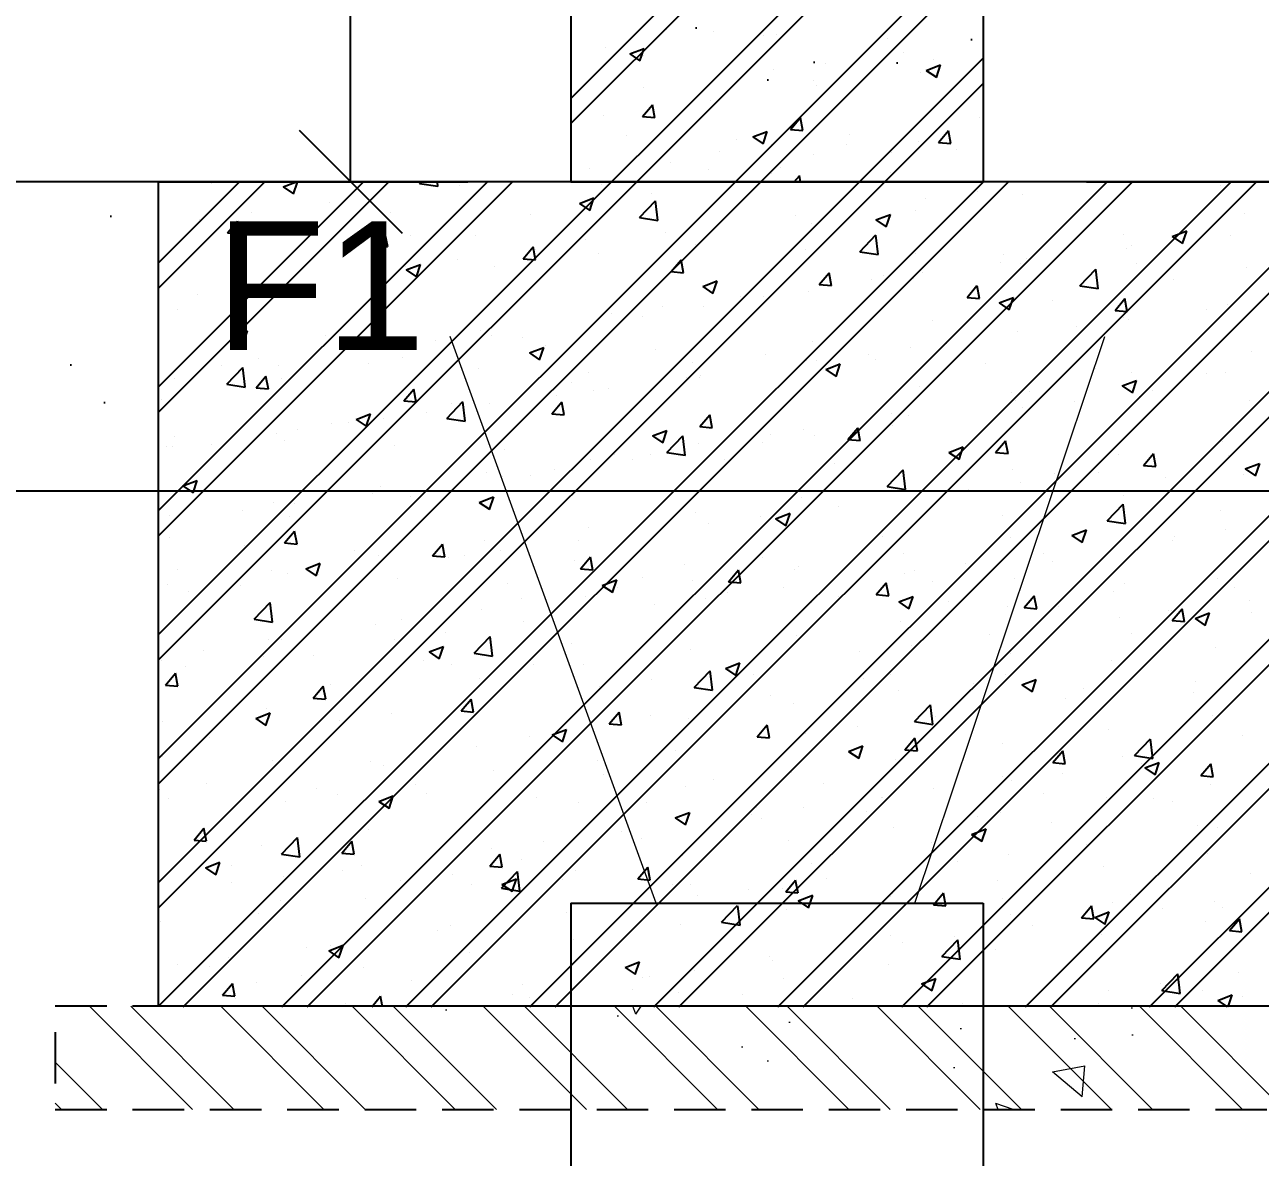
# Model space of a CAD drawing. Extents: x -1041800 to 1211622, y -13029 to 106851.
# Drawn here: x 100373 to 101571, y 12722 to 13821 of the extents above; entities that cross this region are included whole.
import ezdxf

# ---------------------------------------------------------------- set-up
doc = ezdxf.new("R2010")
doc.units = 0
doc.header["$MEASUREMENT"] = 0
doc.linetypes.add('HIDDEN', pattern=[0.375, 0.25, -0.125])
doc.layers.get('0').update_dxf_attribs({"lineweight": 5})
for name, color, linetype in [('CONCRETE', 2, 'Continuous'), ('Dimension', 14, 'Continuous'), ('Hatch', 250, 'Continuous'), ('HIDDEN', 8, 'HIDDEN'), ('VAN', 7, 'Continuous')]:
    doc.layers.add(name, color=color, linetype=linetype)
doc.layers.add('Hacht', color=251, linetype='Continuous', lineweight=9)
doc.layers.add('Rebar', color=10, linetype='Continuous', lineweight=20)
doc.styles.add('Arial_1', font='arial.ttf', dxfattribs={"height": 45})
doc.styles.get("Standard").update_dxf_attribs({"font": 'arial.ttf'})
doc.dimstyles.new('TL100', dxfattribs={"dimscale": 0, "dimtxt": 200, "dimasz": 100, "dimexe": 50, "dimexo": 50, "dimgap": 50, "dimtad": 1, "dimdec": 0, "dimtxsty": 'Standard', "dimblk": 'OBLIQUE', "dimcen": 2.5, "dimclrd": 6, "dimclre": 6, "dimclrt": 3, "dimadec": 0, "dimazin": 0, "dimtfac": 1, "dimtdec": 0, "dimtmove": 0, "dimatfit": 3, "dimldrblk": 'OBLIQUE', "dimfxl": 1, "dimarcsym": 0})

# ---------------------------------------------------------------- blocks, each defined once
blk = doc.blocks.new('_Oblique')
at = {"color": 0, "linetype": 'ByBlock', "lineweight": -2}
blk.add_line((-0.5, -0.5), (0.5, 0.5), dxfattribs=at)
blk = doc.blocks.new('*D159')
at = {"layer": 'Defpoints', "color": 0, "transparency": 16777216}
for p in [(100689, 14668.6), (100902.6, 14668.6), (100902.6, 13668.6)]:
    blk.add_point(p, dxfattribs=at)
at = {"layer": 'VAN', "color": 6, "lineweight": -2, "transparency": 16777216}
for p, q in [((100852.6, 14668.6), (100639, 14668.6)), ((100689, 13668.6), (100689, 14668.6)), ((100852.6, 13668.6), (100639, 13668.6))]:
    blk.add_line(p, q, dxfattribs=at)
at = {"layer": 'VAN', "color": 6, "lineweight": -2, "transparency": 16777216, "xscale": 100, "yscale": 100, "zscale": 100}
for p, rotation in [((100689, 14668.6), 90), ((100689, 13668.6), 270)]:
    blk.add_blockref('_Oblique', p, dxfattribs=dict(at, rotation=rotation))
at = {"layer": 'VAN', "color": 3, "transparency": 16777216, "insert": (100562.4, 14168.6), "char_height": 150, "attachment_point": 5, "rotation": 90}
blk.add_mtext('1000', dxfattribs=at)
blk = doc.blocks.new('*D161')
at = {"layer": 'Defpoints', "color": 0, "transparency": 16777216}
for p in [(104302.5, 13368.6), (101302.6, 12229.7), (104302.5, 11673.3)]:
    blk.add_point(p, dxfattribs=at)
at = {"layer": 'VAN', "color": 6, "lineweight": -2, "transparency": 16777216}
for p, q in [((104302.5, 13318.6), (104302.5, 11623.3)), ((101302.6, 12179.7), (101302.6, 11623.3)), ((101302.6, 11673.3), (104302.5, 11673.3))]:
    blk.add_line(p, q, dxfattribs=at)
at = {"layer": 'VAN', "color": 6, "lineweight": -2, "transparency": 16777216, "xscale": 100, "yscale": 100, "zscale": 100, "rotation": 180}
blk.add_blockref('_Oblique', (101302.6, 11673.3), dxfattribs=at)
at = {"layer": 'VAN', "color": 6, "lineweight": -2, "transparency": 16777216, "xscale": 100, "yscale": 100, "zscale": 100}
blk.add_blockref('_Oblique', (104302.5, 11673.3), dxfattribs=at)
at = {"layer": 'VAN', "color": 3, "transparency": 16777216, "insert": (102802.5, 11799.9), "char_height": 150, "attachment_point": 5}
blk.add_mtext('3000', dxfattribs=at)
blk = doc.blocks.new('A$C068B2F09')
at = {"layer": 'Dimension', "linetype": 'Continuous', "flags": 128}
for points in [[(117.1, 784.2), (117.1, 45.3)], [(117.1, 784.2), (517.1, 784.2)], [(517.1, 784.2), (517.1, 45.3)]]:
    blk.add_lwpolyline(points, dxfattribs=at)
at = {"layer": 'Rebar', "linetype": 'Continuous'}
for points in [[(199.8, 784.2), (0, 1334.2)], [(450.7, 784.2), (635, 1334.2)]]:
    blk.add_lwpolyline(points, dxfattribs=at)

msp = doc.modelspace()

# ---------------------------------------------------------------- hatches: boundary and pattern name
at = {"layer": 'Hacht'}
h = msp.add_hatch(dxfattribs=at)
h.set_pattern_fill('BTCT', color=256, scale=50, angle=90, style=0, pattern_type=2)
h.set_pattern_definition([(135, (-58744.86, 98266.835), (-63.63961, -63.63961), []), (135, (-58784.86, 98266.835), (-63.63961, -63.63961), []), (140, (-58744.86, 98266.83), (31.37607, 358.6301), [37.5, -412.5]), (85, (-58744.86, 98266.83), (-376.0961, -69.3757), [30, -330]), (190.4514, (-58742.25, 98296.72), (-344.7198, 289.2547), [31.8701, -350.57106]), (136.1842, (-58844.86, 98266.83), (82.7595, 533.6205), [56.25, -618.75]), (186.6356, (-58837.97, 98311.3), (-487.059, 467.3314), [47.8051, -525.8565]), (81.1842, (-58844.86, 98266.83), (-487.0593, 467.331), [45, -495]), (111, (-58819.86, 98316.83), (201.30945, 298.45353), [37.5, -412.5]), (56, (-58819.86, 98316.83), (-362.575, 121.6577), [30, -330]), (161.4514, (-58803.1, 98341.7), (-161.26525, 420.1113), [31.8701, -350.57106]), (127.5, (-58744.86, 98266.83), (-166.44693, 6.07993), [0, -326, 0, -335, 0, -331.25]), (97.5, (-58744.86, 98266.83), (-197.20586, 131.53477), [0, -191, 0, -318.5, 0, -126.25]), (57.5, (-58744.86, 98155.33), (11.27744, 266.91122), [0, -125, 0, -390, 0, -517.5]), (47.5, (-58744.86, 98105.33), (-50.0525, 291.59308), [0, -162.5, 0, -259, 0, -367.5])])
h.paths.add_polyline_path([(100402.6, 12768.6), (101802.6, 12768.6), (101802.6, 12868.6), (100402.6, 12868.6)])
at = {"layer": 'VAN'}
h = msp.add_hatch(dxfattribs=at)
h.set_pattern_fill('AR-CONC', color=0, scale=50)
h.set_pattern_definition([(50, (-392583.23, -292097.8), (358.63009, -31.37607), [37.5, -412.5]), (355, (-392583.23, -292097.8), (-69.37567, 376.09607), [30, -330]), (100.451444, (-392553.34, -292100.4), (289.25442, 344.72), [31.8701, -350.57106]), (46.1842, (-392583.23, -291997.8), (533.62067, -82.75964), [56.25, -618.75]), (96.63564, (-392538.76, -292004.7), (467.33097, 487.0593), [47.80517, -525.8569]), (351.18416, (-392583.23, -291997.8), (467.33097, 487.0593), [45, -495]), (21, (-392533.23, -292022.8), (298.45353, -201.30945), [37.5, -412.5]), (326, (-392533.23, -292022.8), (121.65767, 362.57502), [30, -330]), (71.451445, (-392508.36, -292039.57), (420.11119, 161.26558), [31.8701, -350.57106]), (37.5, (-392583.23, -292097.8), (6.079928, 166.446927), [0, -326, 0, -335, 0, -331.25]), (7.5, (-392583.23, -292097.8), (131.53477, 197.205856), [0, -191, 0, -318.5, 0, -126.25]), (327.5, (-392694.73, -292097.8), (266.911218, -11.277436), [0, -125, 0, -390, 0, -517.5]), (317.5, (-392744.73, -292097.8), (291.59308, 50.05249), [0, -162.5, 0, -259, 0, -367.5])])
h.paths.add_polyline_path([(101302.6, 14668.6), (100902.6, 14668.6), (100902.6, 13668.6), (101302.6, 13668.6)])
h = msp.add_hatch(dxfattribs=at)
h.set_pattern_fill('AR-CONC', color=0, scale=50)
h.set_pattern_definition([(50, (0, 5086.7), (358.6301, -31.3761), [37.5, -412.5]), (355, (0, 5086.7), (-69.3757, 376.0961), [30, -330]), (100.45144, (29.9, 5084.1), (289.2544, 344.72), [31.8701, -350.571]), (46.1842, (0, 5186.7), (533.6207, -82.7596), [56.25, -618.75]), (96.63564, (44.47, 5179.8), (467.331, 487.0593), [47.8052, -525.857]), (351.18416, (0, 5186.7), (467.331, 487.0593), [45, -495]), (21, (50, 5161.7), (298.4535, -201.30945), [37.5, -412.5]), (326, (50, 5161.7), (121.6577, 362.575), [30, -330]), (71.45144, (74.87, 5144.94), (420.1112, 161.2656), [31.8701, -350.571]), (37.5, (0, 5086.71), (6.07993, 166.44693), [0, -326, 0, -335, 0, -331.25]), (7.5, (0, 5086.71), (131.53477, 197.20586), [0, -191, 0, -318.5, 0, -126.25]), (327.5, (-111.5, 5086.71), (266.91122, -11.27744), [0, -125, 0, -390, 0, -517.5]), (317.5, (-161.5, 5086.71), (291.5931, 50.0525), [0, -162.5, 0, -259, 0, -367.5])])
h.paths.add_polyline_path([(100502.6, 13668.6), (98702.6, 13668.6), (98702.6, 13368.6), (100502.6, 13368.6)])
h.paths.add_polyline_path([(104302.5, 13668.6), (101702.6, 13668.6), (101702.6, 13368.6), (104302.5, 13368.6)])

# ---------------------------------------------------------------- linework, layer by layer
at = {"layer": 'CONCRETE', "linetype": 'Continuous'}
for points in [[(100502.6, 13668.6), (100802.6, 13668.6)], [(101402.6, 13668.6), (101702.6, 13668.6), (101702.6, 12868.6), (100502.6, 12868.6), (100502.6, 13668.6)]]:
    msp.add_lwpolyline(points, dxfattribs=at)
at = {"layer": 'Dimension'}
msp.add_line((101402.6, 13668.6), (100802.6, 13668.6), dxfattribs=at)
at = {"layer": 'Hatch', "linetype": 'Continuous'}
for p, q in [((100902.6, 13749.5), (101302.6, 14149.5)), ((100902.6, 13725), (101302.6, 14125)), ((100502.6, 13229.2), (101302.6, 14029.2)), ((100502.6, 13204.7), (101302.6, 14004.7)), ((100502.6, 13109), (101302.6, 13909)), ((100502.6, 13084.5), (101302.6, 13884.5)), ((100995.7, 13816.1), (100995.7, 13816.1)), ((101040.5, 13814), (101040.5, 13814)), ((101089.5, 13810.9), (101089.5, 13810.9)), ((101102.4, 13811.6), (101102.4, 13811.6)), ((101209.2, 13807.1), (101209.2, 13807.1)), ((100936.6, 13799), (100936.6, 13799)), ((100959.6, 13792.6), (100973.6, 13798)), ((100959.6, 13792.6), (100969.6, 13785.9)), ((100969.6, 13785.8), (100973.6, 13797.9)), ((101225.3, 13793.7), (101225.3, 13793.7)), ((100502.6, 12988.8), (101302.6, 13788.8)), ((100972.9, 13790.9), (100972.9, 13790.9)), ((101149.6, 13783.7), (101149.6, 13783.7)), ((101247.1, 13776.6), (101261.1, 13781.9)), ((101254.1, 13787), (101254.1, 13787)), ((101257, 13769.8), (101261.1, 13781.9)), ((101099.5, 13777.1), (101099.5, 13777.1)), ((101241.8, 13774.3), (101241.8, 13774.3)), ((101247.1, 13776.6), (101257, 13769.9)), ((100502.6, 12964.3), (101302.6, 13764.3)), ((100973.2, 13760.5), (100973.2, 13760.5)), ((101137.4, 13767), (101137.4, 13767)), ((101140.8, 13761.5), (101140.8, 13761.5)), ((101020.8, 13747), (101020.8, 13747)), ((101038.1, 13747.4), (101038.1, 13747.4)), ((100934.2, 13732.4), (100934.2, 13732.4)), ((100972.1, 13731.8), (100981.8, 13743.3)), ((100972.1, 13731.8), (100984.1, 13730.8)), ((100984.1, 13730.7), (100981.8, 13743.2)), ((100904.2, 13727), (100904.2, 13727)), ((101115.6, 13719.3), (101125.2, 13730.8)), ((101127.6, 13718.2), (101125.2, 13730.7)), ((101299, 13731.4), (101299, 13731.4)), ((100956.7, 13713.9), (100956.7, 13713.9)), ((101063.5, 13709.4), (101063.5, 13709.4)), ((101079, 13712.1), (101093, 13717.4)), ((101079, 13712.1), (101089, 13705.3)), ((101089, 13705.3), (101093, 13717.4)), ((101115.6, 13719.3), (101127.6, 13718.2)), ((101172.7, 13714.8), (101172.7, 13714.8)), ((101259, 13706.7), (101268.7, 13718.2)), ((101271, 13705.6), (101268.7, 13718.1)), ((101046.9, 13698.2), (101046.9, 13698.2)), ((101097, 13704.8), (101097, 13704.8)), ((101170.2, 13704.9), (101170.2, 13704.9)), ((101213.8, 13697), (101213.8, 13697)), ((101239.3, 13707.7), (101239.3, 13707.7)), ((101259, 13706.7), (101271, 13705.7)), ((101277, 13700.3), (101277, 13700.3)), ((100998.9, 13687), (100998.9, 13687)), ((101138.3, 13694.9), (101138.3, 13694.9)), ((100920.6, 13681.6), (100920.6, 13681.6)), ((101035.6, 13680.8), (101035.6, 13680.8)), ((101097.2, 13677), (101097.2, 13677)), ((101105.6, 13682.5), (101105.6, 13682.5)), ((101212.4, 13678), (101212.4, 13678)), ((100502.6, 12868.6), (101302.6, 13668.6)), ((100502.6, 13565.4), (100605.4, 13668.2)), ((100502.6, 13445.2), (100725.6, 13668.2)), ((100502.6, 13325), (100845.8, 13668.2)), ((100502.6, 13589.9), (100580.9, 13668.2)), ((100502.6, 13469.7), (100701.1, 13668.2)), ((100502.6, 13349.5), (100821.3, 13668.2)), ((100526.6, 12868.2), (101326.6, 13668.2)), ((100554.3, 13666.9), (100554.3, 13666.9)), ((100622.3, 12868.2), (101422.3, 13668.2)), ((100623.5, 13663.6), (100635.6, 13668.2)), ((100623.5, 13663.6), (100633.5, 13656.9)), ((100633.5, 13656.8), (100637.3, 13668.2)), ((100646.8, 12868.2), (101446.8, 13668.2)), ((100742.5, 12868.2), (101542.5, 13668.2)), ((100755.8, 13666.9), (100757, 13668.2)), ((100755.8, 13666.9), (100773.6, 13664.2)), ((100767, 12868.2), (101567, 13668.2)), ((100773.6, 13664.1), (100773.1, 13668.2)), ((100794.8, 13665), (100794.8, 13665)), ((100862.7, 12868.2), (101662.7, 13668.2)), ((100887.2, 12868.2), (101687.2, 13668.2)), ((100931.8, 13665.8), (100931.8, 13665.8)), ((101532.7, 13664.5), (101532.7, 13664.5)), ((100668.5, 13648.4), (100668.5, 13648.4)), ((100830.7, 13653), (100830.7, 13653)), ((100911, 13647.6), (100925, 13652.9)), ((100920.9, 13640.8), (100925, 13652.9)), ((100969.2, 13633.8), (100984.8, 13650.1)), ((100980.6, 13657), (100980.6, 13657)), ((100987, 13631), (100984.8, 13650)), ((101246.4, 13652.6), (101246.4, 13652.6)), ((101296.5, 13659.1), (101296.5, 13659.1)), ((101340.8, 13656.1), (101340.8, 13656.1)), ((100592.7, 13638.4), (100592.7, 13638.4)), ((100728, 13638.9), (100728, 13638.9)), ((100863.9, 13637), (100863.9, 13637)), ((100911, 13647.6), (100920.9, 13640.8)), ((101198.4, 13631.5), (101212.4, 13636.9)), ((101208.4, 13624.8), (101212.4, 13636.8)), ((101236.9, 13641.1), (101236.9, 13641.1)), ((101555.5, 13637.8), (101555.5, 13637.8)), ((100542.7, 13631.9), (100542.7, 13631.9)), ((100569.5, 13619), (100579.2, 13630.5)), ((100581.5, 13617.9), (100579.2, 13630.5)), ((100596.6, 13625.8), (100596.6, 13625.8)), ((100969.2, 13633.8), (100987, 13631.1)), ((101044.4, 13626), (101044.4, 13626)), ((101120.1, 13635.9), (101120.1, 13635.9)), ((101135.9, 13628.3), (101135.9, 13628.3)), ((101198.4, 13631.5), (101208.3, 13624.8)), ((100569.5, 13619), (100581.5, 13618)), ((100624.2, 13623.9), (100624.2, 13623.9)), ((100703.4, 13621.2), (100703.4, 13621.2)), ((100713, 13606.5), (100722.6, 13618)), ((100725, 13605.4), (100722.6, 13617.9)), ((100747.3, 13616.9), (100747.3, 13616.9)), ((100810.2, 13616.7), (100810.2, 13616.7)), ((100916.9, 13612.2), (100916.9, 13612.2)), ((100994.3, 13619.4), (100994.3, 13619.4)), ((101033.2, 13614.2), (101033.2, 13614.2)), ((101182.7, 13600.7), (101198.2, 13617)), ((101200.5, 13597.9), (101198.3, 13616.9)), ((101438.8, 13617.7), (101438.8, 13617.7)), ((101485.8, 13615.5), (101499.8, 13620.9)), ((101485.8, 13615.5), (101495.8, 13608.8)), ((101495.8, 13608.7), (101499.8, 13620.8)), ((101496, 13613.5), (101496, 13613.5)), ((101542.1, 13616.4), (101542.1, 13616.4)), ((100523.1, 13611.1), (100523.1, 13611.1)), ((100713, 13606.5), (100724.9, 13605.4)), ((100856.4, 13593.9), (100866.1, 13605.4)), ((100868.4, 13592.8), (100866.1, 13605.4)), ((100868, 13602.7), (100868, 13602.7)), ((101023.7, 13607.7), (101023.7, 13607.7)), ((101130.5, 13603.2), (101130.5, 13603.2)), ((101182.7, 13600.7), (101200.5, 13598)), ((101441, 13603.6), (101441, 13603.6)), ((101445.9, 13606.9), (101445.9, 13606.9)), ((100630.6, 13596.9), (100630.6, 13596.9)), ((100742.9, 13583), (100756.9, 13588.4)), ((100752.9, 13576.3), (100756.9, 13588.3)), ((100792.2, 13592.8), (100792.2, 13592.8)), ((100856.4, 13593.9), (100868.4, 13592.9)), ((100929.3, 13599.2), (100929.3, 13599.2)), ((100999.9, 13581.4), (101009.5, 13592.9)), ((101011.9, 13580.3), (101009.5, 13592.8)), ((101237.2, 13598.7), (101237.2, 13598.7)), ((101319.6, 13590.2), (101319.6, 13590.2)), ((101322.2, 13597.7), (101322.2, 13597.7)), ((101338.4, 13589.5), (101338.4, 13589.5)), ((101344, 13594.2), (101344, 13594.2)), ((101450.7, 13589.7), (101450.7, 13589.7)), ((100514, 13576.9), (100514, 13576.9)), ((100742.2, 13586.2), (100742.2, 13586.2)), ((100742.9, 13583), (100752.9, 13576.3)), ((100828.3, 13586.4), (100828.3, 13586.4)), ((100982.9, 12868.2), (101702.6, 13587.8)), ((100999.9, 13581.4), (101011.8, 13580.3)), ((101143.3, 13568.8), (101153, 13580.3)), ((101155.3, 13567.7), (101153, 13580.3)), ((101205.6, 13577.7), (101205.6, 13577.7)), ((101243.9, 13580.3), (101243.9, 13580.3)), ((101396.1, 13567.6), (101411.7, 13583.9)), ((101413.9, 13564.8), (101411.7, 13583.8)), ((101557.5, 13585.2), (101557.5, 13585.2)), ((100615.9, 13569.5), (100615.9, 13569.5)), ((100725.6, 13572.4), (100725.6, 13572.4)), ((101030.4, 13567), (101044.4, 13572.4)), ((101030.4, 13567), (101040.3, 13560.3)), ((101040.3, 13560.2), (101044.4, 13572.3)), ((101143.3, 13568.8), (101155.3, 13567.8)), ((101193.8, 13573.7), (101193.8, 13573.7)), ((101234.5, 13574.5), (101234.5, 13574.5)), ((101286.8, 13556.3), (101296.4, 13567.8)), ((101298.8, 13555.2), (101296.5, 13567.7)), ((101396.1, 13567.6), (101413.9, 13564.9)), ((101486.8, 13573.8), (101486.8, 13573.8)), ((100540.1, 13559.6), (100540.1, 13559.6)), ((100621.7, 13557.4), (100621.7, 13557.4)), ((101007.4, 12868.2), (101702.6, 13563.3)), ((101067.5, 13557), (101067.5, 13557)), ((101088.9, 13557.7), (101088.9, 13557.7)), ((101133.5, 13561.7), (101133.5, 13561.7)), ((101286.8, 13556.3), (101298.8, 13555.2)), ((101317.8, 13551), (101331.8, 13556.4)), ((101327.7, 13544.2), (101331.8, 13556.3)), ((101370.1, 13553.8), (101370.1, 13553.8)), ((101430.3, 13543.7), (101439.9, 13555.2)), ((101442.2, 13542.6), (101439.9, 13555.2)), ((100520.7, 13544.6), (100520.7, 13544.6)), ((100941.7, 13540.5), (100941.7, 13540.5)), ((100991.8, 13547.1), (100991.8, 13547.1)), ((101030.8, 13547.7), (101030.8, 13547.7)), ((101317.8, 13551), (101327.7, 13544.3)), ((101430.3, 13543.7), (101442.2, 13542.7)), ((101519.1, 13544.5), (101519.1, 13544.5)), ((101539.6, 13549.8), (101539.6, 13549.8)), ((100926.9, 13532.7), (100926.9, 13532.7)), ((100972.3, 13537.6), (100972.3, 13537.6)), ((101253.5, 13533.8), (101253.5, 13533.8)), ((101438.6, 13537), (101438.6, 13537)), ((101443.4, 13534.6), (101443.4, 13534.6)), ((100557.7, 13523.6), (100557.7, 13523.6)), ((100574.9, 13518.5), (100588.9, 13523.9)), ((100574.9, 13518.5), (100584.8, 13511.8)), ((100584.8, 13511.8), (100588.9, 13523.8)), ((100664.4, 13519), (100664.4, 13519)), ((100815.4, 13523.8), (100815.4, 13523.8)), ((100825.9, 13519.9), (100825.9, 13519.9)), ((100855.7, 13517.6), (100855.7, 13517.6)), ((101335.9, 13523), (101335.9, 13523)), ((101393.3, 13528), (101393.3, 13528)), ((100689.6, 13507.3), (100689.6, 13507.3)), ((100723.2, 13505.8), (100723.2, 13505.8)), ((100739.6, 13513.9), (100739.6, 13513.9)), ((100771.2, 13514.5), (100771.2, 13514.5)), ((100862.3, 13502.5), (100876.3, 13507.9)), ((100872.3, 13495.7), (100876.3, 13507.8)), ((100878, 13510), (100878, 13510)), ((100984.7, 13505.5), (100984.7, 13505.5)), ((101136.9, 13513.8), (101136.9, 13513.8)), ((101232, 13508), (101232, 13508)), ((101267, 13511.4), (101267, 13511.4)), ((100599.9, 13496.7), (100599.9, 13496.7)), ((100706.6, 13492.2), (100706.6, 13492.2)), ((100739, 13497.6), (100739, 13497.6)), ((100862.3, 13502.5), (100872.3, 13495.8)), ((101020.2, 13493.7), (101020.2, 13493.7)), ((101091.5, 13501), (101091.5, 13501)), ((101131, 13495.2), (101131, 13495.2)), ((101141.2, 13494.8), (101141.2, 13494.8)), ((101191.3, 13501.4), (101191.3, 13501.4)), ((101198.3, 13496.5), (101198.3, 13496.5)), ((101563.1, 13503.8), (101563.1, 13503.8)), ((100563.3, 13490.7), (100563.3, 13490.7)), ((100568.8, 13472.1), (100584.4, 13488.4)), ((100586.6, 13469.3), (100584.4, 13488.3)), ((100619.3, 13490.8), (100619.3, 13490.8)), ((100813.4, 13487.7), (100813.4, 13487.7)), ((100920.1, 13483.2), (100920.1, 13483.2)), ((101028.3, 13481.1), (101028.3, 13481.1)), ((101149.7, 13486.5), (101163.7, 13491.9)), ((101149.7, 13486.5), (101159.7, 13479.8)), ((101159.7, 13479.7), (101163.7, 13491.8)), ((101305, 13492), (101305, 13492)), ((101411.8, 13487.5), (101411.8, 13487.5)), ((101446.5, 13483.8), (101446.5, 13483.8)), ((101518.6, 13483), (101518.6, 13483)), ((101537.2, 13483.3), (101537.2, 13483.3)), ((100518.3, 13478), (100518.3, 13478)), ((100568.8, 13472.1), (100586.6, 13469.4)), ((100597.3, 13468.6), (100606.9, 13480.1)), ((100597.3, 13468.6), (100609.2, 13467.6)), ((100609.3, 13467.5), (100606.9, 13480)), ((100622.4, 13477.6), (100622.4, 13477.6)), ((100903.6, 13473.7), (100903.6, 13473.7)), ((101014.9, 13478.2), (101014.9, 13478.2)), ((101026.9, 13478.6), (101026.9, 13478.6)), ((101133.7, 13474.1), (101133.7, 13474.1)), ((101240.4, 13469.6), (101240.4, 13469.6)), ((101436.2, 13470.5), (101436.2, 13470.5)), ((101437.2, 13470.5), (101451.2, 13475.9)), ((101437.2, 13470.5), (101447.1, 13463.8)), ((101447.1, 13463.7), (101451.2, 13475.8)), ((100505.7, 13457.6), (100505.7, 13457.6)), ((100740.7, 13456.1), (100750.4, 13467.5)), ((100752.7, 13454.9), (100750.4, 13467.5)), ((100889.1, 13461.6), (100889.1, 13461.6)), ((100924.5, 13466.1), (100924.5, 13466.1)), ((100939.1, 13468.2), (100939.1, 13468.2)), ((101103.2, 12868.2), (101702.6, 13467.6)), ((101329.9, 13463.8), (101329.9, 13463.8)), ((101333.5, 13456.4), (101333.5, 13456.4)), ((101347.2, 13465.1), (101347.2, 13465.1)), ((101454, 13460.6), (101454, 13460.6)), ((101466.5, 13465.7), (101466.5, 13465.7)), ((100740.7, 13456.1), (100752.7, 13455)), ((100762.8, 13445), (100762.8, 13445)), ((100782.3, 13439), (100797.9, 13455.3)), ((100786.9, 13453.7), (100786.9, 13453.7)), ((100800.1, 13436.2), (100797.9, 13455.2)), ((100823.4, 13453.3), (100823.4, 13453.3)), ((100884.2, 13443.5), (100893.8, 13455)), ((100896.2, 13442.4), (100893.8, 13454.9)), ((101340.7, 13449.1), (101340.7, 13449.1)), ((101390.8, 13455.7), (101390.8, 13455.7)), ((101560.7, 13456.1), (101560.7, 13456.1)), ((100670.3, 13433.7), (100670.3, 13433.7)), ((100687, 13435), (100687, 13435)), ((100694.3, 13438), (100708.3, 13443.4)), ((100694.3, 13438), (100704.2, 13431.3)), ((100704.2, 13431.2), (100708.3, 13443.3)), ((100720.8, 13439.2), (100720.8, 13439.2)), ((100782.3, 13439), (100800.1, 13436.3)), ((100884.2, 13443.5), (100896.1, 13442.5)), ((101027.6, 13431), (101037.3, 13442.4)), ((101039.6, 13429.8), (101037.3, 13442.4)), ((101127.7, 12868.2), (101702.6, 13443.1)), ((101213.2, 13443.8), (101213.2, 13443.8)), ((101214.4, 13432.5), (101214.4, 13432.5)), ((101229.6, 13441.4), (101229.6, 13441.4)), ((100517.9, 13421.9), (100517.9, 13421.9)), ((100616.9, 13424.2), (100616.9, 13424.2)), ((100637, 13428.4), (100637, 13428.4)), ((100981.7, 13422), (100995.7, 13427.4)), ((100981.7, 13422), (100991.6, 13415.3)), ((100991.6, 13415.2), (100995.7, 13427.3)), ((100995.7, 13405.9), (101011.3, 13422.1)), ((101013.5, 13403.1), (101011.3, 13422.1)), ((101027.6, 13431), (101039.6, 13429.9)), ((101096.6, 13423.7), (101096.6, 13423.7)), ((101128.6, 13428.6), (101128.6, 13428.6)), ((101138.7, 13422.5), (101138.7, 13422.5)), ((101171.1, 13418.4), (101180.7, 13429.9)), ((101183.1, 13417.3), (101180.7, 13429.8)), ((100510.6, 13411.8), (100510.6, 13411.8)), ((100515.9, 13411.4), (100515.9, 13411.4)), ((100553.7, 13413.6), (100553.7, 13413.6)), ((100624.7, 13417.4), (100624.7, 13417.4)), ((100731.4, 13412.9), (100731.4, 13412.9)), ((100838.2, 13408.4), (100838.2, 13408.4)), ((101025.9, 13414.5), (101025.9, 13414.5)), ((101088.6, 13415.9), (101088.6, 13415.9)), ((101171.1, 13418.4), (101183.1, 13417.4)), ((101269.1, 13406), (101283.1, 13411.4)), ((101279.1, 13399.2), (101283.1, 13411.3)), ((101314.5, 13405.9), (101324.2, 13417.3)), ((101326.5, 13404.7), (101324.2, 13417.3)), ((101534.8, 13416.7), (101534.8, 13416.7)), ((100922, 13399.5), (100922, 13399.5)), ((100944.9, 13403.8), (100944.9, 13403.8)), ((100962.3, 13399.3), (100962.3, 13399.3)), ((100980, 13403.7), (100980, 13403.7)), ((100995.7, 13405.9), (101013.5, 13403.2)), ((101051.7, 13399.3), (101051.7, 13399.3)), ((101269.1, 13406), (101279.1, 13399.3)), ((101314.5, 13405.9), (101326.5, 13404.8)), ((101433.7, 13403.9), (101433.7, 13403.9)), ((101458, 13393.3), (101467.6, 13404.8)), ((101470, 13392.2), (101467.7, 13404.7)), ((101540.2, 13403.4), (101540.2, 13403.4)), ((100821, 13386.7), (100821, 13386.7)), ((100886.5, 13389.3), (100886.5, 13389.3)), ((101158.5, 13394.8), (101158.5, 13394.8)), ((101209.2, 13372.8), (101224.8, 13389)), ((101227, 13370), (101224.8, 13389)), ((101265.2, 13390.3), (101265.2, 13390.3)), ((101331.1, 13389.8), (101331.1, 13389.8)), ((101372, 13385.8), (101372, 13385.8)), ((101413.9, 13386.8), (101413.9, 13386.8)), ((101458, 13393.3), (101470, 13392.3)), ((101554.9, 13384.5), (101554.9, 13384.5)), ((101556.5, 13390), (101570.5, 13395.3)), ((101556.5, 13390), (101566.5, 13383.3)), ((101566.5, 13383.2), (101570.6, 13395.3)), ((100526.2, 13373.5), (100540.2, 13378.9)), ((100526.2, 13373.5), (100536.2, 13366.8)), ((100536.2, 13366.7), (100540.2, 13378.8)), ((100718.3, 13372.6), (100718.3, 13372.6)), ((100836.5, 13382.7), (100836.5, 13382.7)), ((100863.3, 13383.7), (100863.3, 13383.7)), ((101209.2, 13372.8), (101227, 13370.1)), ((101227.2, 13374.8), (101227.2, 13374.8)), ((101338.2, 13376.8), (101338.2, 13376.8)), ((101478.8, 13381.3), (101478.8, 13381.3)), ((100710.2, 13366.1), (100710.2, 13366.1)), ((100746.7, 13363.7), (100746.7, 13363.7)), ((100813.6, 13357.5), (100827.6, 13362.9)), ((100823.6, 13350.7), (100827.7, 13362.8)), ((101126.2, 13362), (101126.2, 13362)), ((101288.1, 13370.2), (101288.1, 13370.2)), ((101438.3, 13364.5), (101438.3, 13364.5)), ((100584.3, 13349.5), (100584.3, 13349.5)), ((100614.4, 13357.6), (100614.4, 13357.6)), ((100634.4, 13356.1), (100634.4, 13356.1)), ((100813.6, 13357.5), (100823.6, 13350.8)), ((101161.8, 13353.6), (101161.8, 13353.6)), ((101422.6, 13339.7), (101438.2, 13355.9)), ((101440.4, 13336.9), (101438.2, 13355.9)), ((101532.3, 13350.1), (101532.3, 13350.1)), ((100513.4, 13344.8), (100513.4, 13344.8)), ((100630.1, 13343.7), (100630.1, 13343.7)), ((101023.5, 13347.9), (101023.5, 13347.9)), ((101036, 13337), (101036, 13337)), ((101086, 13343.6), (101086, 13343.6)), ((101101.1, 13341.5), (101115.1, 13346.9)), ((101101.1, 13341.5), (101111, 13334.8)), ((101111, 13334.7), (101115.1, 13346.8)), ((101223.4, 12868.2), (101702.6, 13347.4)), ((101321.6, 13344.5), (101321.6, 13344.5)), ((101422.6, 13339.7), (101440.4, 13336.9)), ((101431.3, 13337.3), (101431.3, 13337.3)), ((100625, 13318.2), (100634.7, 13329.7)), ((100637, 13317), (100634.7, 13329.6)), ((100919.6, 13332.9), (100919.6, 13332.9)), ((101205, 13324.4), (101205, 13324.4)), ((101388.5, 13325.5), (101402.5, 13330.8)), ((101388.5, 13325.5), (101398.4, 13318.7)), ((101398.5, 13318.7), (101402.5, 13330.8)), ((101487.6, 13324.5), (101487.6, 13324.5)), ((101537.7, 13331.1), (101537.7, 13331.1)), ((100513.4, 13323.6), (100513.4, 13323.6)), ((100585.7, 13315.2), (100585.7, 13315.2)), ((100625, 13318.2), (100637, 13317.1)), ((100768.5, 13305.6), (100778.1, 13317.1)), ((100780.5, 13304.5), (100778.1, 13317)), ((100818.6, 13320.1), (100818.6, 13320.1)), ((100909.7, 13320.4), (100909.7, 13320.4)), ((101247.9, 12868.2), (101702.6, 13322.9)), ((101328.6, 13323.2), (101328.6, 13323.2)), ((101486.2, 13320.6), (101486.2, 13320.6)), ((100692.5, 13310.7), (100692.5, 13310.7)), ((100715.9, 13306), (100715.9, 13306)), ((100768.5, 13305.6), (100780.4, 13304.6)), ((100783.9, 13303.8), (100783.9, 13303.8)), ((100799.2, 13306.2), (100799.2, 13306.2)), ((100833.9, 13310.4), (100833.9, 13310.4)), ((100906, 13301.6), (100906, 13301.6)), ((100911.9, 13293.1), (100921.6, 13304.6)), ((100923.9, 13291.9), (100921.6, 13304.5)), ((101088.3, 13304.4), (101088.3, 13304.4)), ((101224.8, 13308.2), (101224.8, 13308.2)), ((101361.3, 13307.9), (101361.3, 13307.9)), ((101369.5, 13300.5), (101369.5, 13300.5)), ((100521.1, 13292.8), (100521.1, 13292.8)), ((100612, 13291), (100612, 13291)), ((100645.6, 13293), (100659.6, 13298.4)), ((100645.6, 13293), (100655.5, 13286.3)), ((100655.6, 13286.2), (100659.6, 13298.3)), ((100911.9, 13293.1), (100923.9, 13292)), ((101012.8, 13297.1), (101012.8, 13297.1)), ((101055.4, 13280.5), (101065, 13292)), ((101067.4, 13279.4), (101065, 13291.9)), ((101119.5, 13292.6), (101119.5, 13292.6)), ((101123.7, 13295.4), (101123.7, 13295.4)), ((101235.5, 13291.3), (101235.5, 13291.3)), ((101285.6, 13297.9), (101285.6, 13297.9)), ((100511, 13278.2), (100511, 13278.2)), ((100581.8, 13277.2), (100581.8, 13277.2)), ((100627.9, 13288.3), (100627.9, 13288.3)), ((100657.5, 13287.2), (100657.5, 13287.2)), ((100734.6, 13283.8), (100734.6, 13283.8)), ((100841.4, 13279.3), (100841.4, 13279.3)), ((100933, 13277), (100947, 13282.3)), ((100933, 13277), (100943, 13270.3)), ((100943, 13270.2), (100947, 13282.3)), ((100971.7, 13284.4), (100971.7, 13284.4)), ((101021, 13281.3), (101021, 13281.3)), ((101055.4, 13280.5), (101067.3, 13279.5)), ((101198.8, 13268), (101208.5, 13279.5)), ((101210.8, 13266.8), (101208.5, 13279.4)), ((101226.3, 13288.1), (101226.3, 13288.1)), ((101252.9, 13280.5), (101252.9, 13280.5)), ((101333.1, 13283.6), (101333.1, 13283.6)), ((101439.8, 13279.1), (101439.8, 13279.1)), ((101529.9, 13283.5), (101529.9, 13283.5)), ((100531.7, 13270.6), (100531.7, 13270.6)), ((100917.2, 13266.3), (100917.2, 13266.3)), ((100948.2, 13274.8), (100948.2, 13274.8)), ((101033.4, 13264.7), (101033.4, 13264.7)), ((101054.9, 13270.3), (101054.9, 13270.3)), ((101109.2, 13274.7), (101109.2, 13274.7)), ((101161.7, 13265.8), (101161.7, 13265.8)), ((101198.8, 13268), (101210.8, 13266.9)), ((101220.5, 13261), (101234.5, 13266.3)), ((101230.4, 13254.2), (101234.5, 13266.3)), ((101342.3, 13255.4), (101351.9, 13266.9)), ((101354.3, 13254.3), (101352, 13266.8)), ((101428.9, 13270.7), (101428.9, 13270.7)), ((101546.6, 13274.6), (101546.6, 13274.6)), ((100595.4, 13244.2), (100610.9, 13260.4)), ((100613.2, 13241.4), (100610.9, 13260.4)), ((100816.1, 13253.5), (100816.1, 13253.5)), ((100855.1, 13264.4), (100855.1, 13264.4)), ((100983.4, 13258.1), (100983.4, 13258.1)), ((101136.3, 13260.5), (101136.3, 13260.5)), ((101220.5, 13261), (101230.4, 13254.2)), ((101268.5, 13261.3), (101268.5, 13261.3)), ((101326.2, 13256.6), (101326.2, 13256.6)), ((101342.3, 13255.4), (101354.3, 13254.4)), ((101375.2, 13256.7), (101375.2, 13256.7)), ((101485.8, 13242.9), (101495.4, 13254.4)), ((101497.7, 13241.7), (101495.4, 13254.3)), ((101560.8, 13262.2), (101560.8, 13262.2)), ((100595.4, 13244.2), (100613.1, 13241.4)), ((100738.4, 13244.3), (100738.4, 13244.3)), ((100857.1, 13241.5), (100857.1, 13241.5)), ((101222.3, 13241.6), (101222.3, 13241.6)), ((101435, 13245.6), (101435, 13245.6)), ((101482, 13252.2), (101482, 13252.2)), ((101485.1, 13252.2), (101485.1, 13252.2)), ((101485.8, 13242.9), (101497.7, 13241.8)), ((101507.9, 13244.9), (101521.9, 13250.3)), ((101507.9, 13244.9), (101517.8, 13238.2)), ((101517.8, 13238.1), (101521.9, 13250.2)), ((101562.6, 13250.6), (101562.6, 13250.6)), ((100713.5, 13239.5), (100713.5, 13239.5)), ((100781.3, 13231.5), (100781.3, 13231.5)), ((101019.6, 13240.5), (101019.6, 13240.5)), ((101121.3, 13228.8), (101121.3, 13228.8)), ((101308.7, 13229), (101308.7, 13229)), ((101445.9, 13230.5), (101445.9, 13230.5)), ((100609.6, 13224.5), (100609.6, 13224.5)), ((100621.8, 13224.3), (100621.8, 13224.3)), ((100731.2, 13224.9), (100731.2, 13224.9)), ((100765, 13212.5), (100779, 13217.8)), ((100774.9, 13205.7), (100779, 13217.8)), ((100808.8, 13211.1), (100824.4, 13227.3)), ((100826.6, 13208.3), (100824.4, 13227.3)), ((100903, 13220.5), (100903, 13220.5)), ((101232.9, 13219), (101232.9, 13219)), ((101343.6, 12868.2), (101702.6, 13227.2)), ((101527.5, 13217), (101527.5, 13217)), ((100508.6, 13211.7), (100508.6, 13211.7)), ((100545.9, 13213.5), (100545.9, 13213.5)), ((100604.9, 13208.3), (100604.9, 13208.3)), ((100652.7, 13209), (100652.7, 13209)), ((100765, 13212.5), (100774.9, 13205.8)), ((100808.8, 13211.1), (100826.6, 13208.3)), ((101018.6, 13214.8), (101018.6, 13214.8)), ((101182.9, 13212.5), (101182.9, 13212.5)), ((101329.3, 13210.5), (101329.3, 13210.5)), ((100505.2, 13204.3), (100505.2, 13204.3)), ((100529.2, 13198.3), (100529.2, 13198.3)), ((100759.4, 13204.5), (100759.4, 13204.5)), ((100786.4, 13200.4), (100786.4, 13200.4)), ((100866.2, 13200), (100866.2, 13200)), ((100914.7, 13199.8), (100914.7, 13199.8)), ((100973, 13195.5), (100973, 13195.5)), ((101022.3, 13178), (101037.8, 13194.2)), ((101040, 13175.2), (101037.8, 13194.2)), ((101052.4, 13196.4), (101066.4, 13201.8)), ((101052.4, 13196.4), (101062.4, 13189.7)), ((101056.6, 13195.8), (101056.6, 13195.8)), ((101062.4, 13189.7), (101066.4, 13201.7)), ((101368.1, 12868.2), (101702.6, 13202.7)), ((101426.5, 13204.1), (101426.5, 13204.1)), ((100509.3, 13180.3), (100519, 13191.8)), ((100521.3, 13179.2), (100519, 13191.7)), ((100813.7, 13187), (100813.7, 13187)), ((100980.8, 13185.8), (100980.8, 13185.8)), ((101079.7, 13191), (101079.7, 13191)), ((101186.5, 13186.5), (101186.5, 13186.5)), ((101212.6, 13190.5), (101212.6, 13190.5)), ((101293.3, 13181.9), (101293.3, 13181.9)), ((101323.8, 13190.1), (101323.8, 13190.1)), ((101339.8, 13180.4), (101353.8, 13185.8)), ((101349.8, 13173.6), (101353.8, 13185.7)), ((101508.2, 13183.3), (101508.2, 13183.3)), ((100509.3, 13180.3), (100521.3, 13179.2)), ((100652.8, 13167.7), (100662.4, 13179.2)), ((100664.8, 13166.6), (100662.4, 13179.1)), ((100669.7, 13180.4), (100669.7, 13180.4)), ((100711, 13172.9), (100711, 13172.9)), ((100930.7, 13179.3), (100930.7, 13179.3)), ((101022.3, 13178), (101040, 13175.2)), ((101096, 13170.5), (101096, 13170.5)), ((101219.9, 13175.1), (101219.9, 13175.1)), ((101339.8, 13180.4), (101349.8, 13173.7)), ((101400, 13177.4), (101400, 13177.4)), ((101432.4, 13173.4), (101432.4, 13173.4)), ((101506.8, 13172.9), (101506.8, 13172.9)), ((100553.1, 13160.4), (100553.1, 13160.4)), ((100607.1, 13157.9), (100607.1, 13157.9)), ((100652.8, 13167.7), (100664.7, 13166.7)), ((100796.2, 13155.2), (100805.9, 13166.7)), ((100804.4, 13162.6), (100804.4, 13162.6)), ((100808.2, 13154.1), (100805.9, 13166.6)), ((101118.9, 13162.3), (101118.9, 13162.3)), ((101235.7, 13144.9), (101251.3, 13161.1)), ((101253.5, 13142.1), (101251.3, 13161.1)), ((101382.4, 13166.8), (101382.4, 13166.8)), ((100506.1, 13145.1), (100506.1, 13145.1)), ((100596.9, 13148), (100610.9, 13153.3)), ((100596.9, 13148), (100606.9, 13141.2)), ((100606.9, 13141.2), (100611, 13153.3)), ((100678.6, 13146.1), (100678.6, 13146.1)), ((100728.7, 13152.7), (100728.7, 13152.7)), ((100796.2, 13155.2), (100808.2, 13154.1)), ((100939.7, 13142.6), (100949.3, 13154.1)), ((100951.7, 13141.5), (100949.3, 13154)), ((100979.4, 13150.5), (100979.4, 13150.5)), ((101016.2, 13148.2), (101016.2, 13148.2)), ((101235.7, 13144.9), (101253.5, 13142.1)), ((101256.1, 13150.1), (101256.1, 13150.1)), ((101525, 13150.4), (101525, 13150.4)), ((100884.4, 13131.9), (100898.4, 13137.3)), ((100894.3, 13125.2), (100898.4, 13137.2)), ((100912.3, 13133.2), (100912.3, 13133.2)), ((100939.7, 13142.6), (100951.6, 13141.6)), ((101083.1, 13130.1), (101092.8, 13141.6)), ((101095.1, 13129), (101092.8, 13141.5)), ((101130.3, 13133.6), (101130.3, 13133.6)), ((101180.3, 13140.2), (101180.3, 13140.2)), ((101424, 13137.6), (101424, 13137.6)), ((100552.3, 13129.4), (100552.3, 13129.4)), ((100862.7, 13130.4), (100862.7, 13130.4)), ((100884.4, 13131.9), (100894.3, 13125.2)), ((101083.1, 13130.1), (101095.1, 13129)), ((101171.8, 13115.9), (101185.8, 13121.3)), ((101181.7, 13109.1), (101185.8, 13121.2)), ((101226.6, 13117.5), (101236.2, 13129)), ((101238.6, 13116.4), (101236.2, 13128.9)), ((101321.3, 13123.5), (101321.3, 13123.5)), ((101449.1, 13111.8), (101464.7, 13128)), ((101466.9, 13109), (101464.7, 13127.9)), ((101554.3, 13131.2), (101554.3, 13131.2)), ((100507, 13111.3), (100507, 13111.3)), ((100746.1, 13110.4), (100746.1, 13110.4)), ((100811.3, 13120.4), (100811.3, 13120.4)), ((101003.9, 13116.9), (101003.9, 13116.9)), ((101171.8, 13115.9), (101181.7, 13109.2)), ((101226.6, 13117.5), (101238.6, 13116.5)), ((101370, 13105), (101379.7, 13116.5)), ((101382, 13103.9), (101379.7, 13116.4)), ((101437.7, 13111.2), (101437.7, 13111.2)), ((101449.1, 13111.8), (101466.9, 13109)), ((100613.7, 13106.8), (100613.7, 13106.8)), ((100708.6, 13106.3), (100708.6, 13106.3)), ((100720.5, 13102.3), (100720.5, 13102.3)), ((100827.3, 13097.8), (100827.3, 13097.8)), ((100878.1, 13100.4), (100878.1, 13100.4)), ((100928.2, 13107), (100928.2, 13107)), ((101217.5, 13108.5), (101217.5, 13108.5)), ((101370, 13105), (101382, 13103.9)), ((101455.6, 13104.4), (101455.6, 13104.4)), ((101459.2, 13099.9), (101473.2, 13105.3)), ((101459.2, 13099.9), (101469.2, 13093.2)), ((101463.8, 12868.2), (101702.6, 13107)), ((101469.2, 13093.1), (101473.2, 13105.2)), ((101513.5, 13092.4), (101523.1, 13103.9)), ((101525.5, 13091.3), (101523.2, 13103.8)), ((100604.7, 13091.3), (100604.7, 13091.3)), ((100629.5, 13090.4), (100629.5, 13090.4)), ((100934, 13093.3), (100934, 13093.3)), ((101040.8, 13088.8), (101040.8, 13088.8)), ((101116.4, 13095.7), (101116.4, 13095.7)), ((101321, 13091.2), (101321, 13091.2)), ((101329.8, 13087.9), (101329.8, 13087.9)), ((101379.8, 13094.5), (101379.8, 13094.5)), ((101513.5, 13092.4), (101525.5, 13091.4)), ((100503.7, 13078.5), (100503.7, 13078.5)), ((100549.1, 13084.5), (100549.1, 13084.5)), ((100655.9, 13079.9), (100655.9, 13079.9)), ((100676.1, 13073.8), (100676.1, 13073.8)), ((100716.3, 13067.4), (100730.3, 13072.8)), ((100751.8, 13083.7), (100751.8, 13083.7)), ((100762.7, 13075.4), (100762.7, 13075.4)), ((101013.7, 13081.6), (101013.7, 13081.6)), ((101147.6, 13084.3), (101147.6, 13084.3)), ((101254.3, 13079.7), (101254.3, 13079.7)), ((101361.1, 13075.2), (101361.1, 13075.2)), ((101488.3, 12868.2), (101702.6, 13082.5)), ((101522.6, 13083.8), (101522.6, 13083.8)), ((100512.8, 13070.4), (100512.8, 13070.4)), ((100626, 13067.2), (100626, 13067.2)), ((100716.3, 13067.4), (100726.3, 13060.7)), ((100726.3, 13060.6), (100730.3, 13072.7)), ((100869.4, 13070.9), (100869.4, 13070.9)), ((100909.9, 13066.6), (100909.9, 13066.6)), ((100976.2, 13066.4), (100976.2, 13066.4)), ((101083, 13061.9), (101083, 13061.9)), ((101127.7, 13061.3), (101127.7, 13061.3)), ((101203.5, 13071.2), (101203.5, 13071.2)), ((101204.4, 13071.2), (101204.4, 13071.2)), ((101421.6, 13071), (101421.6, 13071)), ((101467.9, 13070.7), (101467.9, 13070.7)), ((101485.6, 13067.3), (101485.6, 13067.3)), ((100808.8, 13053.8), (100808.8, 13053.8)), ((101003.7, 13051.4), (101017.7, 13056.8)), ((101003.7, 13051.4), (101013.7, 13044.7)), ((101013.7, 13044.6), (101017.8, 13056.7)), ((101077.6, 13054.7), (101077.6, 13054.7)), ((101087.8, 13051.2), (101087.8, 13051.2)), ((101189.7, 13057.4), (101189.7, 13057.4)), ((101296.5, 13052.9), (101296.5, 13052.9)), ((101318.9, 13056.9), (101318.9, 13056.9)), ((100537.1, 13029.8), (100546.7, 13041.3)), ((100549.1, 13028.7), (100546.7, 13041.3)), ((100706.2, 13039.7), (100706.2, 13039.7)), ((100951.3, 13038.1), (100951.3, 13038.1)), ((101215, 13041.9), (101215, 13041.9)), ((101291.2, 13035.4), (101305.2, 13040.8)), ((101301.1, 13028.6), (101305.2, 13040.7)), ((101369, 13047.3), (101369, 13047.3)), ((101403.3, 13048.4), (101403.3, 13048.4)), ((101510, 13043.9), (101510, 13043.9)), ((101529.3, 13042.2), (101529.3, 13042.2)), ((100537.1, 13029.8), (100549, 13028.8)), ((100621.9, 13016.3), (100637.4, 13032.5)), ((100639.7, 13013.4), (100637.5, 13032.4)), ((100680.5, 13017.3), (100690.2, 13028.8)), ((100692.5, 13016.2), (100690.2, 13028.7)), ((100875.6, 13028.1), (100875.6, 13028.1)), ((100971.1, 13031.1), (100971.1, 13031.1)), ((101114, 13029.1), (101114, 13029.1)), ((101252.3, 13027.3), (101252.3, 13027.3)), ((101291.2, 13035.4), (101301.1, 13028.7)), ((101403, 13025.6), (101403, 13025.6)), ((100602.3, 13024.7), (100602.3, 13024.7)), ((100621.9, 13016.3), (100639.7, 13013.5)), ((100680.5, 13017.3), (100692.5, 13016.2)), ((100824, 13004.7), (100833.6, 13016.2)), ((100825.5, 13021.5), (100825.5, 13021.5)), ((100836, 13003.6), (100833.6, 13016.2)), ((101011.3, 13015), (101011.3, 13015)), ((101327.2, 13015.6), (101327.2, 13015.6)), ((101520.2, 13017.2), (101520.2, 13017.2)), ((100548.3, 13002.9), (100562.3, 13008.3)), ((100548.3, 13002.9), (100558.2, 12996.2)), ((100558.2, 12996.1), (100562.3, 13008.2)), ((100573.9, 13005.1), (100573.9, 13005.1)), ((100699.2, 13004.9), (100699.2, 13004.9)), ((100824, 13004.7), (100835.9, 13003.7)), ((100854.5, 13011.1), (100854.5, 13011.1)), ((100967.4, 12992.2), (100977.1, 13003.7)), ((100979.4, 12991.1), (100977.1, 13003.6)), ((101135.7, 13007.2), (101135.7, 13007.2)), ((101277.2, 13009), (101277.2, 13009)), ((101419.2, 13004.4), (101419.2, 13004.4)), ((100623.5, 12994.9), (100623.5, 12994.9)), ((100680.7, 13000.6), (100680.7, 13000.6)), ((100737.8, 12991.1), (100737.8, 12991.1)), ((100787.5, 12996.1), (100787.5, 12996.1)), ((100835.3, 12983.2), (100850.9, 12999.4)), ((100835.7, 12986.9), (100849.7, 12992.3)), ((100845.7, 12980.1), (100849.7, 12992.2)), ((100853.1, 12980.3), (100850.9, 12999.3)), ((100894.2, 12991.6), (100894.2, 12991.6)), ((100907.4, 13000), (100907.4, 13000)), ((100967.4, 12992.2), (100979.4, 12991.1)), ((101110.9, 12979.6), (101120.5, 12991.1)), ((101122.9, 12978.5), (101120.5, 12991.1)), ((101150.8, 12992.4), (101150.8, 12992.4)), ((101316.5, 12990.3), (101316.5, 12990.3)), ((101562, 12997.3), (101562, 12997.3)), ((100573.4, 12988.3), (100573.4, 12988.3)), ((100806.4, 12987.2), (100806.4, 12987.2)), ((100835.3, 12983.2), (100853.1, 12980.4)), ((100835.7, 12986.9), (100845.6, 12980.2)), ((101001, 12987.1), (101001, 12987.1)), ((101019, 12987.2), (101019, 12987.2)), ((101075.1, 12982.4), (101075.1, 12982.4)), ((101107.8, 12982.6), (101107.8, 12982.6)), ((101110.9, 12979.6), (101122.8, 12978.6)), ((101214.5, 12978.1), (101214.5, 12978.1)), ((101254.3, 12967.1), (101264, 12978.6)), ((101266.3, 12966), (101264, 12978.5)), ((101445.3, 12977.3), (101445.3, 12977.3)), ((100621.2, 12971.1), (100621.2, 12971.1)), ((100703.7, 12973.1), (100703.7, 12973.1)), ((100902.4, 12967.2), (100902.4, 12967.2)), ((101025, 12975.8), (101025, 12975.8)), ((101048.8, 12950.1), (101064.3, 12966.3)), ((101066.6, 12947.2), (101064.4, 12966.2)), ((101123.1, 12970.9), (101137.1, 12976.3)), ((101123.1, 12970.9), (101133.1, 12964.2)), ((101133.1, 12964.1), (101137.1, 12976.2)), ((101212.6, 12975.3), (101212.6, 12975.3)), ((101254.3, 12967.1), (101266.3, 12966)), ((101321.3, 12973.6), (101321.3, 12973.6)), ((101397.8, 12954.5), (101407.4, 12966)), ((101409.8, 12953.4), (101407.5, 12966)), ((101428.1, 12969.1), (101428.1, 12969.1)), ((101526.7, 12969.9), (101526.7, 12969.9)), ((100599.9, 12958.2), (100599.9, 12958.2)), ((100898.7, 12959.2), (100898.7, 12959.2)), ((101111.6, 12962.5), (101111.6, 12962.5)), ((101328.7, 12957.3), (101328.7, 12957.3)), ((101397.8, 12954.5), (101409.8, 12953.5)), ((101410.6, 12954.9), (101424.6, 12960.3)), ((101410.6, 12954.9), (101420.5, 12948.2)), ((101420.5, 12948.1), (101424.6, 12960.2)), ((101476.7, 12963.3), (101476.7, 12963.3)), ((101534.8, 12964.5), (101534.8, 12964.5)), ((101541.3, 12942), (101550.9, 12953.5)), ((101553.2, 12940.9), (101550.9, 12953.4)), ((100504.6, 12951), (100504.6, 12951)), ((100772.9, 12942.6), (100772.9, 12942.6)), ((100785.8, 12947.2), (100785.8, 12947.2)), ((100823, 12949.2), (100823, 12949.2)), ((101008.9, 12948.4), (101008.9, 12948.4)), ((101048.8, 12950.1), (101066.6, 12947.3)), ((101350.4, 12946.7), (101350.4, 12946.7)), ((101517.7, 12950.6), (101517.7, 12950.6)), ((101541.3, 12942), (101553.2, 12940.9)), ((100905, 12933.5), (100905, 12933.5)), ((101212.1, 12937.2), (101212.1, 12937.2)), ((101224.5, 12930.1), (101224.5, 12930.1)), ((101262.2, 12917), (101277.8, 12933.2)), ((101274.6, 12936.7), (101274.6, 12936.7)), ((101280, 12914.1), (101277.8, 12933.1)), ((101416.7, 12937.8), (101416.7, 12937.8)), ((100646.6, 12926), (100646.6, 12926)), ((100667.7, 12922.4), (100681.7, 12927.8)), ((100667.7, 12922.4), (100677.6, 12915.7)), ((100669.1, 12927.2), (100669.1, 12927.2)), ((100677.6, 12915.6), (100681.7, 12927.7)), ((100804, 12920.6), (100804, 12920.6)), ((101095.4, 12917.2), (101095.4, 12917.2)), ((101314, 12923.8), (101314, 12923.8)), ((100520.8, 12909.4), (100520.8, 12909.4)), ((100552.5, 12907.1), (100552.5, 12907.1)), ((100570.8, 12916), (100570.8, 12916)), ((100701.3, 12906.6), (100701.3, 12906.6)), ((100955.1, 12906.4), (100969.1, 12911.8)), ((100955.1, 12906.4), (100965, 12899.7)), ((100965, 12899.6), (100969.1, 12911.7)), ((101098.2, 12913.5), (101098.2, 12913.5)), ((101210.2, 12908.8), (101210.2, 12908.8)), ((101262.2, 12917), (101280, 12914.2)), ((100535, 12902.9), (100535, 12902.9)), ((100641.8, 12898.4), (100641.8, 12898.4)), ((100748.5, 12893.9), (100748.5, 12893.9)), ((100972.4, 12896.9), (100972.4, 12896.9)), ((100978.8, 12897.2), (100978.8, 12897.2)), ((101022.5, 12903.5), (101022.5, 12903.5)), ((101109.1, 12896), (101109.1, 12896)), ((101242.5, 12890.4), (101256.5, 12895.7)), ((101252.5, 12883.6), (101256.5, 12895.7)), ((101475.7, 12883.9), (101491.2, 12900.1)), ((101493.5, 12881), (101491.3, 12900)), ((101549.9, 12901), (101549.9, 12901)), ((100564.8, 12879.4), (100574.5, 12890.9)), ((100576.8, 12878.3), (100574.5, 12890.8)), ((100597.4, 12891.6), (100597.4, 12891.6)), ((100855.3, 12889.4), (100855.3, 12889.4)), ((100962.1, 12884.9), (100962.1, 12884.9)), ((101006.5, 12881.9), (101006.5, 12881.9)), ((101242.5, 12890.4), (101252.5, 12883.7)), ((101424.1, 12884.4), (101424.1, 12884.4)), ((101474.1, 12891), (101474.1, 12891)), ((101475.7, 12883.9), (101493.5, 12881.1)), ((101515.3, 12884.1), (101515.3, 12884.1)), ((100564.8, 12879.4), (100576.8, 12878.4)), ((100577.2, 12876.1), (100577.2, 12876.1)), ((100683.9, 12871.6), (100683.9, 12871.6)), ((100709.4, 12868.2), (100717.9, 12878.3)), ((100719.8, 12868.2), (100717.9, 12878.3)), ((100770.4, 12870.3), (100770.4, 12870.3)), ((100846.1, 12880.3), (100846.1, 12880.3)), ((100862.1, 12877.2), (100862.1, 12877.2)), ((101068.8, 12880.4), (101068.8, 12880.4)), ((101175.6, 12875.9), (101175.6, 12875.9)), ((101282.3, 12871.4), (101282.3, 12871.4)), ((101414.3, 12871.3), (101414.3, 12871.3)), ((101529.9, 12874.4), (101543.9, 12879.7)), ((101529.9, 12874.4), (101539.1, 12868.2)), ((101540.1, 12868.2), (101543.9, 12879.7)), ((101553.7, 12878), (101553.7, 12878))]:
    msp.add_line(p, q, dxfattribs=at)
at = {"layer": 'HIDDEN', "linetype": 'HIDDEN', "ltscale": 200, "flags": 128}
msp.add_lwpolyline([(100402.6, 12768.6), (101802.6, 12768.6), (101802.6, 12868.6), (100402.6, 12868.6)], close=True, dxfattribs=at)
at = {"layer": 'VAN', "color": 0}
for points in [[(100902.6, 13668.6), (101302.6, 13668.6), (101302.6, 14668.6), (100902.6, 14668.6)], [(92302.5, 13368.6), (104302.5, 13368.6), (104302.5, 13668.6), (92302.5, 13668.6)]]:
    msp.add_lwpolyline(points, close=True, dxfattribs=at)

# ---------------------------------------------------------------- block references
at = {"layer": 'Dimension'}
msp.add_blockref('A$C068B2F09', (100785.4, 12184.4), dxfattribs=at)

# ---------------------------------------------------------------- texts
at = {"layer": 'Dimension', "insert": (100659.6, 13630.2), "char_height": 125, "attachment_point": 2, "style": 'Arial_1'}
msp.add_mtext_dynamic_manual_height_columns('F1', width=1002.253, gutter_width=1, heights=[0], dxfattribs=at)

# ---------------------------------------------------------------- dimensions: what is measured, and where the dimension line sits
at = {"layer": 'VAN', "color": 0}
dim = msp.add_linear_dim(base=(100689, 14668.6), p1=(100902.6, 13668.6), p2=(100902.6, 14668.6), angle=90, dimstyle='TL100', override={"dimscale": 1, "dimtxt": 150}, dxfattribs=at)
dim.commit()
dim.dimension.update_dxf_attribs({"geometry": '*D159', "text_midpoint": (100562.4, 14168.6)})
dim = msp.add_linear_dim(base=(104302.5, 11673.3), p1=(101302.6, 12229.7), p2=(104302.5, 13368.6), dimstyle='TL100', override={"dimscale": 1, "dimtxt": 150}, dxfattribs=at)
dim.commit()
dim.dimension.update_dxf_attribs({"geometry": '*D161', "text_midpoint": (102802.5, 11799.9)})

doc.saveas('drawing.dxf')
